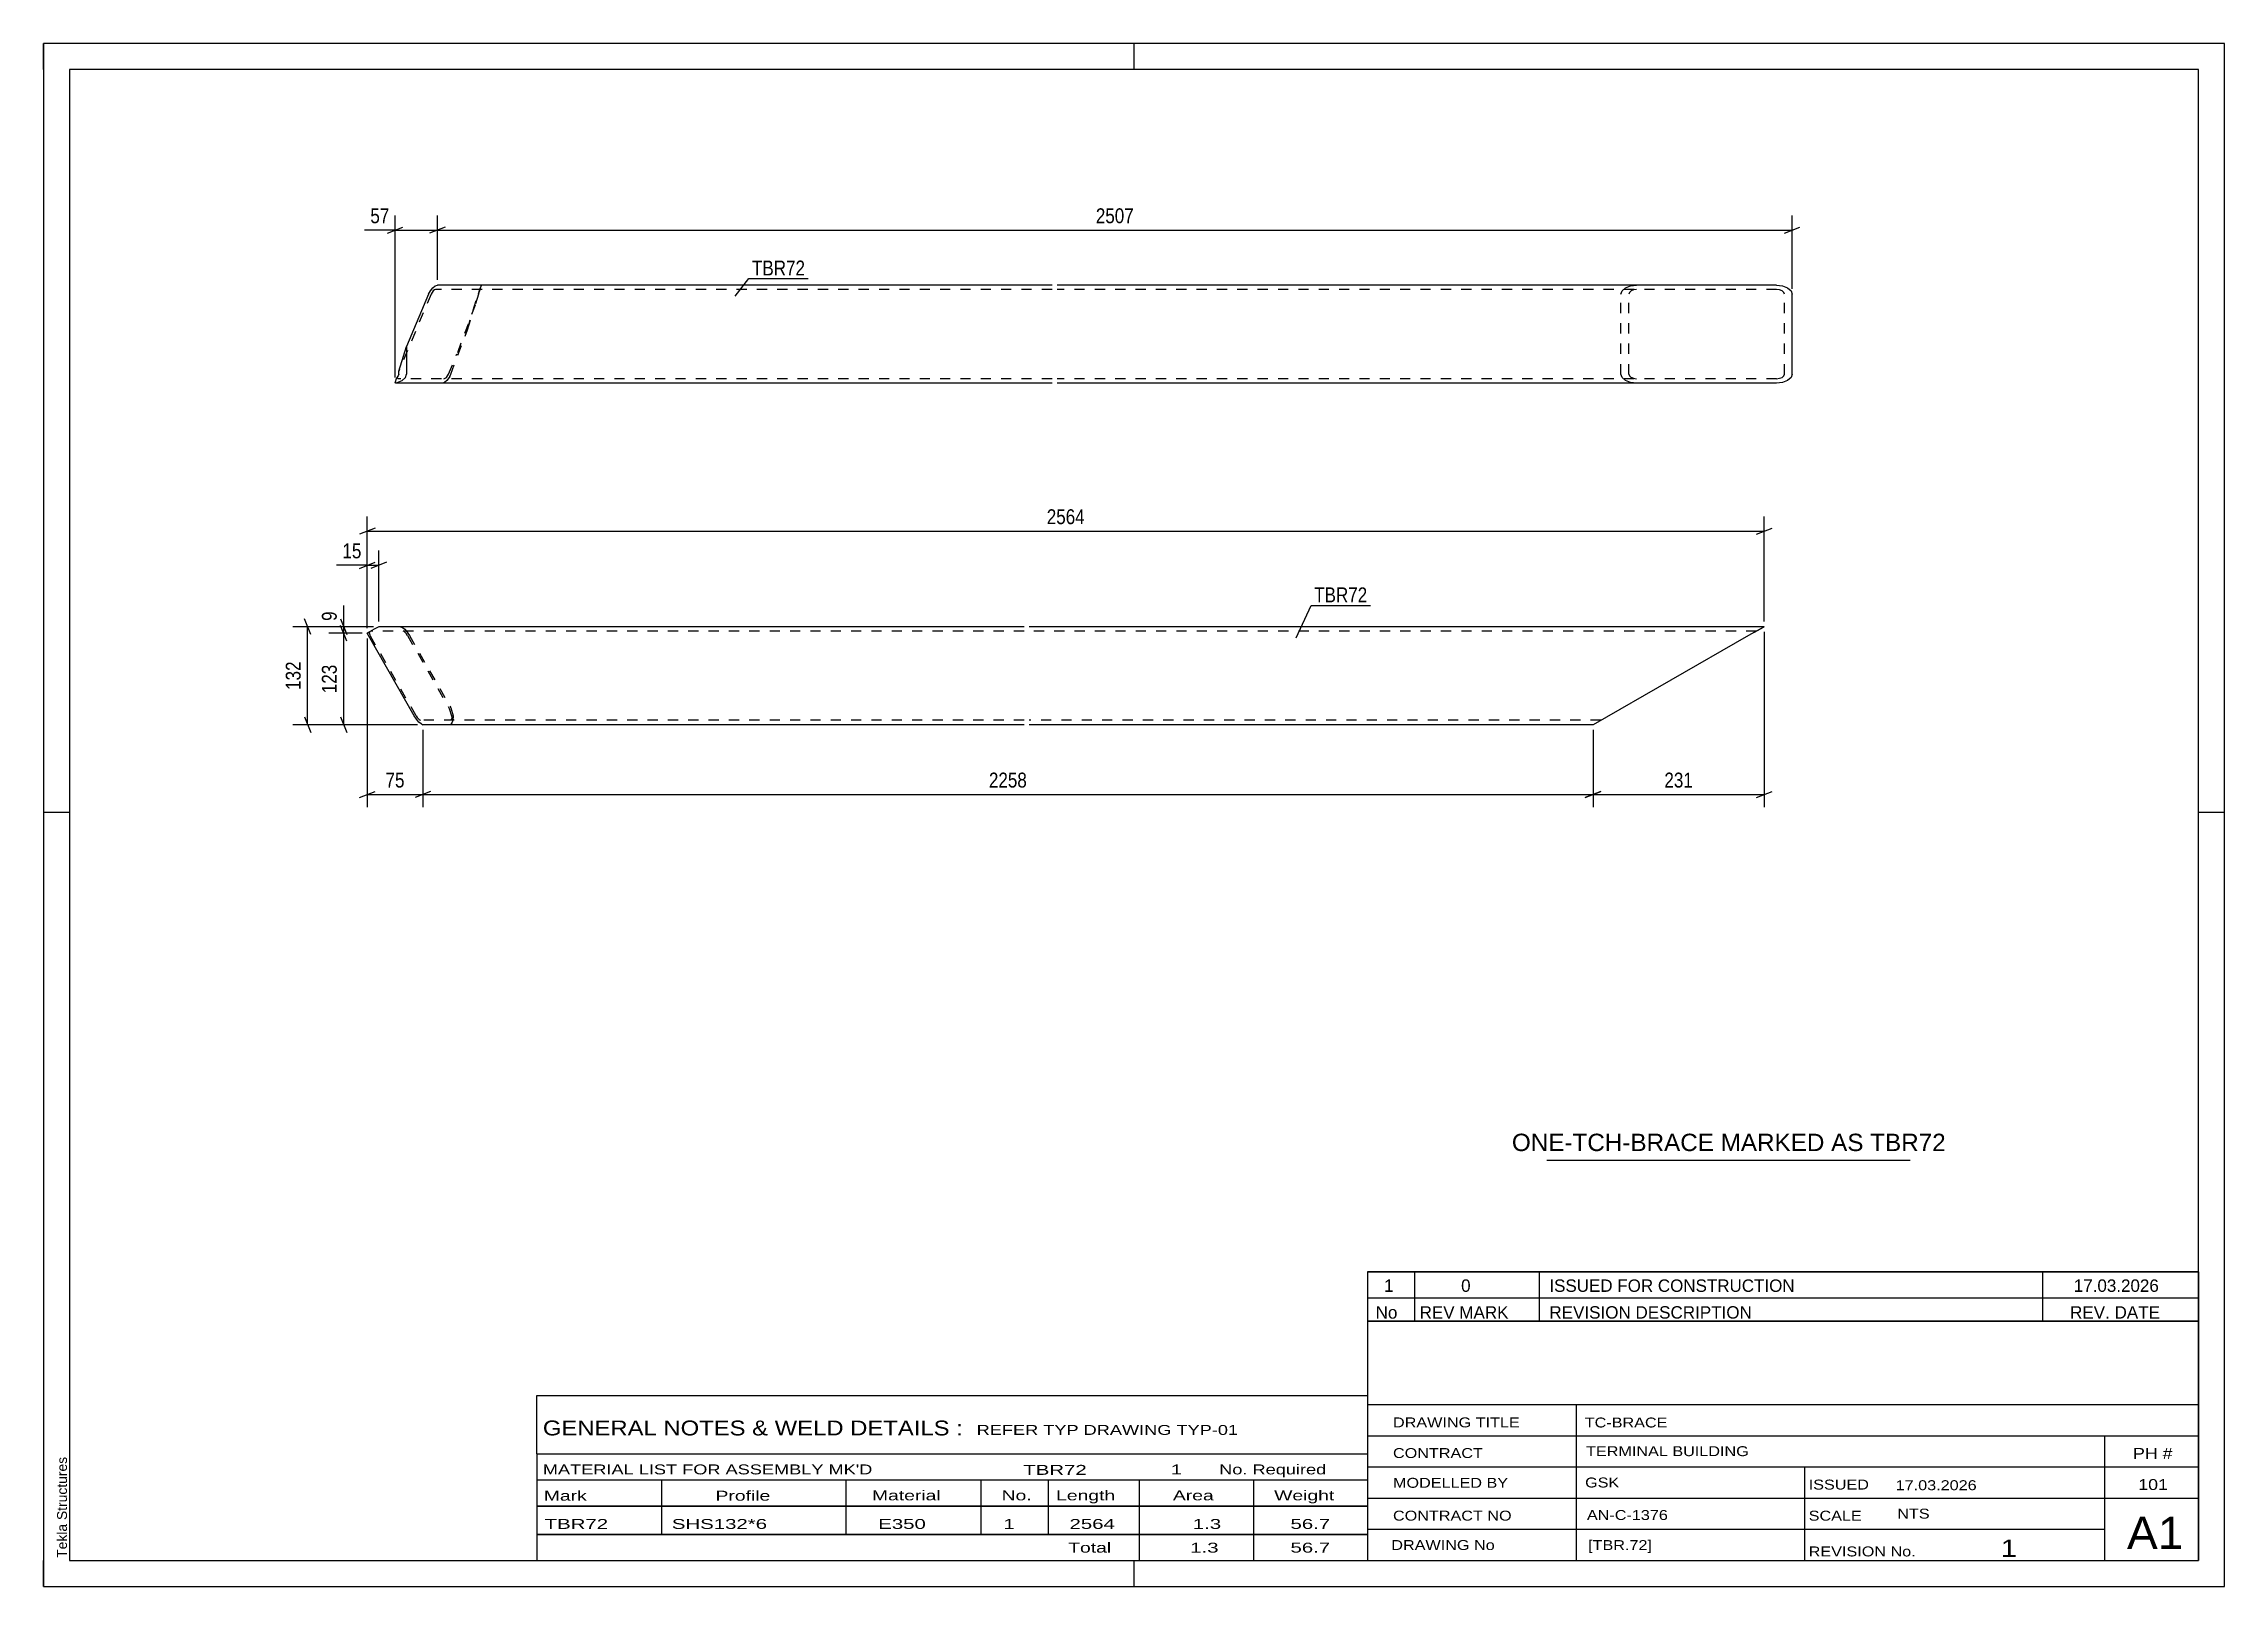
# Paper-space layout 'Layout1' of a CAD drawing. Header units: millimetres. Extents: x 0 to 420, y 0 to 297.
# The model-space entities are those that its viewports show. They can reach past a viewport. Long polylines and large blocks are cut down to what shows.
import ezdxf

# ---------------------------------------------------------------- set-up
doc = ezdxf.new("R2010")
doc.units = ezdxf.units.MM
doc.linetypes.add('DXK_LINE_DOT2', pattern=[3.9198, 1.9599, -1.9599])
doc.layers.add('Viewport layer', color=7, linetype='Continuous', plot=False)
doc.styles.add('Arial', font='ARIAL.TTF', dxfattribs={"height": 0.2})
doc.styles.add('Arial Narrow', font='ARIALN.TTF', dxfattribs={"height": 0.2})

# ---------------------------------------------------------------- blocks, each defined once
blk = doc.blocks.new('Unknown-580638740-1162')
at = {"color": 5, "linetype": 'Continuous'}
for p, q in [((420, 297), (0, 297)), ((0, 297), (0, 0)), ((0, 292), (0, 297)), ((210, 292), (210, 297)), ((420, 0), (420, 297)), ((415, 292), (5, 292)), ((5, 292), (5, 5)), ((415, 5), (415, 292)), ((5, 149), (0, 149)), ((420, 149), (415, 149)), ((0, 0), (0, 5)), ((5, 5), (415, 5)), ((210, 0), (210, 5)), ((0, 0), (420, 0))]:
    blk.add_line(p, q, dxfattribs=at)
at = {"color": 174, "linetype": 'Continuous', "style": 'Arial'}
blk.add_text('Tekla Structures', height=1.9102, rotation=90, dxfattribs=at).set_placement((4.5, 5.5))
blk = doc.blocks.new('Part-580638740-1309 - 1303')
at = {"color": 2, "linetype": 'Continuous'}
for p, q in [((63.66, 184.25), (62.33, 183.49)), ((62.55, 183.03), (62.33, 183.49)), ((71.37, 167.61), (62.55, 183.03)), ((64.53, 184.75), (63.66, 184.25)), ((188.83, 184.75), (64.53, 184.75)), ((331.38, 184.75), (189.83, 184.75)), ((328.38, 183.03), (298.4, 165.89)), ((331.38, 184.75), (328.38, 183.03)), ((71.8, 166.95), (71.37, 167.61)), ((72.27, 166.39), (71.8, 166.95)), ((72.72, 166.02), (72.27, 166.39)), ((72.85, 165.97), (72.72, 166.02)), ((72.85, 165.97), (73.03, 165.89)), ((188.83, 165.89), (73.03, 165.89)), ((298.4, 165.89), (189.83, 165.89))]:
    blk.add_line(p, q, dxfattribs=at)
at = {"color": 7, "linetype": 'DXK_LINE_DOT2'}
for p, q in [((62.33, 183.49), (62.67, 183.64)), ((62.67, 183.64), (62.73, 183.69)), ((62.67, 183.64), (62.75, 183.36)), ((62.73, 183.69), (62.92, 183.83)), ((62.75, 183.36), (62.91, 183.03)), ((71.73, 167.61), (62.91, 183.03)), ((188.83, 183.89), (63.03, 183.89)), ((68.76, 184.75), (69.11, 184.62)), ((69.11, 184.62), (69.55, 184.25)), ((69.42, 183.83), (69.25, 183.89)), ((69.64, 183.64), (69.42, 183.83)), ((69.55, 184.25), (70.02, 183.69)), ((69.88, 183.36), (69.64, 183.64)), ((70.1, 183.03), (69.88, 183.36)), ((70.02, 183.69), (70.45, 183.03)), ((70.1, 183.03), (78.13, 168.99)), ((70.45, 183.03), (78.4, 169.14)), ((329.88, 183.89), (189.83, 183.89)), ((331.15, 184.62), (328.38, 183.03)), ((78.13, 168.99), (78.57, 167.61)), ((78.4, 169.14), (78.89, 167.61)), ((71.73, 167.61), (71.94, 167.28)), ((71.94, 167.28), (72.18, 167)), ((72.18, 167), (72.4, 166.81)), ((72.4, 166.81), (72.58, 166.75)), ((188.83, 166.75), (72.58, 166.75)), ((78.28, 165.89), (78.49, 166.02)), ((78.47, 166.81), (78.36, 166.75)), ((78.57, 167), (78.47, 166.81)), ((78.69, 166.39), (78.49, 166.02)), ((78.57, 167.61), (78.65, 167.27)), ((78.65, 167.27), (78.57, 167)), ((78.86, 166.95), (78.69, 166.39)), ((78.86, 166.95), (78.93, 167.43)), ((78.93, 167.43), (78.89, 167.61)), ((299.9, 166.75), (189.83, 166.75)), ((299.9, 166.75), (300.01, 166.81))]:
    blk.add_line(p, q, dxfattribs=at)
blk = doc.blocks.new('Part-580638740-1271 - 1253')
at = {"color": 7, "linetype": 'DXK_LINE_DOT2'}
for p, q in [((74.63, 248.79), (68.42, 233.97)), ((74.81, 249.12), (74.63, 248.79)), ((75.03, 249.39), (74.81, 249.12)), ((75.26, 249.58), (75.03, 249.39)), ((75.48, 249.64), (75.26, 249.58)), ((194.21, 249.64), (75.48, 249.64)), ((81.62, 241.92), (83.66, 248.79)), ((83.75, 248.79), (83.12, 246.67)), ((83.87, 249.44), (83.66, 248.79)), ((83.85, 249.12), (83.75, 248.79)), ((83.95, 249.39), (83.85, 249.12)), ((84.08, 250), (83.87, 249.44)), ((83.95, 249.64), (84.04, 249.58)), ((84.04, 249.58), (83.95, 249.39)), ((84.04, 249.58), (84.32, 250.47)), ((84.24, 250.37), (84.08, 250)), ((84.32, 250.47), (84.24, 250.37)), ((84.28, 250.5), (84.32, 250.47)), ((333.77, 249.64), (195.21, 249.64)), ((303.78, 248.79), (304.01, 249.44)), ((303.78, 233.36), (303.78, 248.79)), ((304.01, 249.44), (304.66, 250)), ((304.66, 250), (305.63, 250.37)), ((305.4, 249.12), (305.28, 248.79)), ((305.28, 233.36), (305.28, 248.79)), ((305.72, 249.39), (305.4, 249.12)), ((305.63, 250.37), (306.78, 250.5)), ((306.21, 249.58), (305.72, 249.39)), ((306.78, 249.64), (306.21, 249.58)), ((334.34, 249.58), (333.77, 249.64)), ((334.83, 249.39), (334.34, 249.58)), ((335.15, 249.12), (334.83, 249.39)), ((335.26, 248.79), (335.15, 249.12)), ((335.26, 233.36), (335.26, 248.79)), ((83.12, 246.67), (79.59, 237.25)), ((81.62, 241.92), (83.12, 246.67)), ((78.41, 233.36), (81.62, 241.92)), ((77.96, 233.36), (79.59, 237.25)), ((68.05, 232.75), (68.13, 232.57)), ((68.13, 232.57), (68.29, 232.5)), ((194.21, 232.5), (68.29, 232.5)), ((77.18, 231.78), (76.75, 231.64)), ((77.11, 232.5), (77.33, 232.57)), ((77.66, 232.15), (77.18, 231.78)), ((77.33, 232.57), (77.57, 232.75)), ((77.57, 232.75), (77.79, 233.03)), ((78.1, 232.7), (77.66, 232.15)), ((77.79, 233.03), (77.96, 233.36)), ((78.24, 232.95), (78.1, 232.7)), ((78.24, 232.95), (78.41, 233.36)), ((333.77, 232.5), (195.21, 232.5)), ((304.01, 232.7), (303.78, 233.36)), ((304.66, 232.15), (304.01, 232.7)), ((305.63, 231.78), (304.66, 232.15)), ((305.28, 233.36), (305.4, 233.03)), ((305.4, 233.03), (305.72, 232.75)), ((306.78, 231.64), (305.63, 231.78)), ((305.72, 232.75), (305.85, 232.7)), ((305.85, 232.7), (306.21, 232.57)), ((306.21, 232.57), (306.78, 232.5)), ((333.77, 232.5), (334.34, 232.57)), ((334.34, 232.57), (334.83, 232.75)), ((334.83, 232.75), (335.15, 233.03)), ((335.15, 233.03), (335.26, 233.36))]:
    blk.add_line(p, q, dxfattribs=at)
at = {"color": 2, "linetype": 'Continuous'}
for p, q in [((74.14, 248.79), (69.92, 238.72)), ((74.14, 248.79), (74.49, 249.44)), ((74.49, 249.44), (74.94, 250)), ((74.94, 250), (75.41, 250.37)), ((75.41, 250.37), (75.84, 250.5)), ((194.21, 250.5), (75.84, 250.5)), ((333.77, 250.5), (195.21, 250.5)), ((333.77, 250.5), (334.91, 250.37)), ((334.91, 250.37), (335.89, 250)), ((335.89, 250), (336.54, 249.44)), ((336.54, 249.44), (336.76, 248.79)), ((336.76, 233.36), (336.76, 248.79)), ((68.42, 233.97), (69.92, 238.72)), ((69.92, 238.72), (69.92, 233.36)), ((67.71, 231.73), (68.05, 232.75)), ((67.71, 231.73), (68.07, 231.78)), ((67.93, 231.64), (67.71, 231.73)), ((194.21, 231.64), (67.93, 231.64)), ((68.3, 233.03), (68.05, 232.75)), ((68.07, 231.78), (69.04, 232.15)), ((68.42, 233.36), (68.3, 233.03)), ((68.42, 233.36), (68.42, 233.97)), ((69.04, 232.15), (69.69, 232.7)), ((69.69, 232.7), (69.92, 233.36)), ((333.77, 231.64), (195.21, 231.64)), ((334.91, 231.78), (333.77, 231.64)), ((335.89, 232.15), (334.91, 231.78)), ((336.54, 232.7), (335.89, 232.15)), ((336.76, 233.36), (336.54, 232.7))]:
    blk.add_line(p, q, dxfattribs=at)
blk = doc.blocks.new('StraightDimension-580638740-1360 - 1303')
at = {"color": 7, "linetype": 'Continuous'}
for p, q in [((62.33, 182.49), (62.33, 150.04)), ((73.03, 164.89), (73.03, 150.04)), ((60.83, 151.84), (63.83, 153.04)), ((62.33, 152.44), (73.03, 152.44)), ((74.53, 153.04), (71.53, 151.84))]:
    blk.add_line(p, q, dxfattribs=at)
at = {"color": 0}
blk.add_wipeout([(70.11, 153.19), (70.11, 157.39), (65.25, 157.39), (65.25, 153.19)], dxfattribs=at)
at = {"color": 3, "style": 'Arial Narrow'}
blk.add_text('75', height=2.863, dxfattribs=at).set_placement((65.85, 153.79))
blk = doc.blocks.new('StraightDimension-580638740-1664 - 1303')
at = {"color": 7, "linetype": 'Continuous'}
for p, q in [((58.4, 181.99), (57.2, 184.99)), ((61.33, 183.49), (54.95, 183.49)), ((57.8, 165.89), (57.8, 183.49)), ((72.03, 165.89), (54.95, 165.89)), ((57.2, 167.39), (58.4, 164.39))]:
    blk.add_line(p, q, dxfattribs=at)
at = {"color": 0}
blk.add_wipeout([(57.05, 178.03), (52.85, 178.03), (52.85, 171.35), (57.05, 171.35)], dxfattribs=at)
at = {"color": 3, "style": 'Arial Narrow'}
blk.add_text('123', height=2.863, rotation=90.0002, dxfattribs=at).set_placement((56.45, 171.95))
blk = doc.blocks.new('StraightDimension-580638740-1361 - 1303')
at = {"color": 7, "linetype": 'Continuous'}
for p, q in [((73.03, 164.89), (73.03, 150.04)), ((298.4, 164.89), (298.4, 150.04)), ((74.53, 153.04), (71.53, 151.84)), ((73.03, 152.44), (298.4, 152.44)), ((296.9, 151.84), (299.9, 153.04))]:
    blk.add_line(p, q, dxfattribs=at)
at = {"color": 0}
blk.add_wipeout([(189.97, 153.19), (189.97, 157.39), (181.46, 157.39), (181.46, 153.19)], dxfattribs=at)
at = {"color": 3, "style": 'Arial Narrow'}
blk.add_text('2258', height=2.863, dxfattribs=at).set_placement((182.06, 153.79))
blk = doc.blocks.new('StraightDimension-580638740-1341 - 1303')
at = {"color": 7, "linetype": 'Continuous'}
for p, q in [((51.45, 183.25), (50.25, 186.25)), ((63.53, 184.75), (48, 184.75)), ((50.85, 165.89), (50.85, 184.75)), ((72.03, 165.89), (48, 165.89)), ((50.25, 167.39), (51.45, 164.39))]:
    blk.add_line(p, q, dxfattribs=at)
at = {"color": 0}
blk.add_wipeout([(50.1, 178.66), (45.9, 178.66), (45.9, 171.98), (50.1, 171.98)], dxfattribs=at)
at = {"color": 3, "style": 'Arial Narrow'}
blk.add_text('132', height=2.863, rotation=90.0002, dxfattribs=at).set_placement((49.5, 172.58))
blk = doc.blocks.new('StraightDimension-580638740-1374 - 1303')
at = {"color": 7, "linetype": 'Continuous'}
for p, q in [((331.38, 183.75), (331.38, 150.04)), ((298.4, 164.89), (298.4, 150.04)), ((299.9, 153.04), (296.9, 151.84)), ((298.4, 152.44), (331.38, 152.44)), ((329.88, 151.84), (332.88, 153.04))]:
    blk.add_line(p, q, dxfattribs=at)
at = {"color": 0}
blk.add_wipeout([(318.23, 153.19), (318.23, 157.39), (311.55, 157.39), (311.55, 153.19)], dxfattribs=at)
at = {"color": 3, "style": 'Arial Narrow'}
blk.add_text('231', height=2.863, dxfattribs=at).set_placement((312.15, 153.79))
blk = doc.blocks.new('StraightDimension-580638740-1621 - 1303')
at = {"color": 7, "linetype": 'Continuous'}
for p, q in [((62.33, 184.49), (62.33, 199.42)), ((64.53, 185.75), (64.53, 199.42)), ((60.83, 195.97), (63.83, 197.17)), ((62.33, 196.57), (64.53, 196.57)), ((66.03, 197.17), (63.03, 195.97))]:
    blk.add_line(p, q, dxfattribs=at)
at = {"color": 0}
blk.add_wipeout([(61.8, 197.32), (61.8, 201.52), (56.95, 201.52), (56.95, 197.32)], dxfattribs=at)
at = {"color": 7, "linetype": 'Continuous'}
blk.add_line((62.33, 196.57), (56.42, 196.57), dxfattribs=at)
blk.add_line((62.33, 196.57), (56.42, 196.57), dxfattribs=at)
at = {"color": 3, "style": 'Arial Narrow'}
blk.add_text('15', height=2.863, dxfattribs=at).set_placement((57.55, 197.92))
blk = doc.blocks.new('StraightDimension-580638740-1645 - 1303')
at = {"color": 7, "linetype": 'Continuous'}
for p, q in [((62.33, 184.49), (62.33, 205.99)), ((331.38, 185.75), (331.38, 205.99)), ((63.83, 203.74), (60.83, 202.54)), ((62.33, 203.14), (331.38, 203.14)), ((329.88, 202.54), (332.88, 203.74))]:
    blk.add_line(p, q, dxfattribs=at)
at = {"color": 0}
blk.add_wipeout([(201.11, 203.89), (201.11, 208.09), (192.6, 208.09), (192.6, 203.89)], dxfattribs=at)
at = {"color": 3, "style": 'Arial Narrow'}
blk.add_text('2564', height=2.863, dxfattribs=at).set_placement((193.2, 204.49))
blk = doc.blocks.new('StraightDimension-580638740-1663 - 1303')
at = {"color": 7, "linetype": 'Continuous'}
for p, q in [((57.2, 186.25), (58.4, 183.25)), ((58.4, 181.99), (57.2, 184.99)), ((63.53, 184.75), (54.95, 184.75)), ((61.33, 183.49), (54.95, 183.49)), ((57.8, 183.49), (57.8, 184.75))]:
    blk.add_line(p, q, dxfattribs=at)
at = {"color": 0}
blk.add_wipeout([(57.05, 188.3), (52.85, 188.3), (52.85, 185.27), (57.05, 185.27)], dxfattribs=at)
at = {"color": 7, "linetype": 'Continuous'}
blk.add_line((57.8, 184.75), (57.8, 188.83), dxfattribs=at)
blk.add_line((57.8, 184.75), (57.8, 188.83), dxfattribs=at)
at = {"color": 3, "style": 'Arial Narrow'}
blk.add_text('9', height=2.86, rotation=90.0002, dxfattribs=at).set_placement((56.45, 185.87))
blk = doc.blocks.new('StraightDimension-580638740-1654 - 1253')
at = {"color": 7, "linetype": 'Continuous'}
for p, q in [((77.34, 261.68), (74.34, 260.48)), ((75.84, 251.5), (75.84, 263.93)), ((75.84, 261.08), (336.76, 261.08)), ((335.26, 260.48), (338.26, 261.68)), ((336.76, 249.79), (336.76, 263.93))]:
    blk.add_line(p, q, dxfattribs=at)
at = {"color": 0}
blk.add_wipeout([(210.56, 261.83), (210.56, 266.03), (202.05, 266.03), (202.05, 261.83)], dxfattribs=at)
at = {"color": 3, "style": 'Arial Narrow'}
blk.add_text('2507', height=2.863, dxfattribs=at).set_placement((202.65, 262.43))
blk = doc.blocks.new('StraightDimension-580638740-1655 - 1253')
at = {"color": 7, "linetype": 'Continuous'}
for p, q in [((66.21, 260.48), (69.21, 261.68)), ((67.71, 232.73), (67.71, 263.93)), ((67.71, 261.08), (75.84, 261.08)), ((77.34, 261.68), (74.34, 260.48)), ((75.84, 251.5), (75.84, 263.93))]:
    blk.add_line(p, q, dxfattribs=at)
at = {"color": 0}
blk.add_wipeout([(67.19, 261.83), (67.19, 266.03), (62.33, 266.03), (62.33, 261.83)], dxfattribs=at)
at = {"color": 7, "linetype": 'Continuous'}
blk.add_line((67.71, 261.08), (61.81, 261.08), dxfattribs=at)
blk.add_line((67.71, 261.08), (61.81, 261.08), dxfattribs=at)
at = {"color": 3, "style": 'Arial Narrow'}
blk.add_text('57', height=2.863, dxfattribs=at).set_placement((62.93, 262.43))
blk = doc.blocks.new('Unknown-580638740-1792')
at = {"color": 7, "linetype": 'Continuous'}
for p, q in [((255, 60.55), (415, 60.55)), ((415, 60.55), (255, 60.55)), ((255, 60.55), (255, 55.55)), ((264, 60.55), (264, 55.55)), ((288, 60.55), (288, 55.55)), ((385, 60.55), (385, 55.55)), ((415, 60.55), (415, 55.55)), ((255, 55.55), (415, 55.55)), ((255, 55.55), (255, 51.05)), ((255, 55.55), (415, 55.55)), ((264, 55.55), (264, 51.05)), ((288, 55.55), (288, 51.05)), ((385, 55.55), (385, 51.05)), ((415, 55.55), (415, 51.05)), ((415, 51.05), (255, 51.05))]:
    blk.add_line(p, q, dxfattribs=at)
at = {"color": 7, "linetype": 'Continuous', "style": 'Arial Narrow'}
for s, height, width, p in [('1', 2.39, 1.196471, (258.16, 56.7)), ('0', 2.39, 1.196471, (273, 56.7)), ('ISSUED FOR CONSTRUCTION', 2.3861, 1.196471, (290, 56.7)), ('17.03.2026', 2.386, 1.196471, (391, 56.7)), ('No', 2.386, 1.2, (256.54, 51.55)), ('REV MARK', 2.386, 1.2, (265, 51.55)), ('REVISION DESCRIPTION', 2.3861, 1.2, (290, 51.55)), ('REV. DATE', 2.386, 1.2, (390.28, 51.55))]:
    blk.add_text(s, height=height, dxfattribs=dict(at, width=width)).set_placement(p)
blk = doc.blocks.new('Unknown-580638740-1791')
at = {"color": 7, "linetype": 'Continuous'}
for p, q in [((255, 51.05), (255, 5)), ((255, 51.05), (415, 51.05)), ((415, 51), (415, 5)), ((255, 35), (415, 35)), ((295.14, 35), (295.14, 5)), ((255, 29), (415, 29)), ((397, 5.05), (397, 29.05)), ((255, 23), (415, 23)), ((339.14, 23), (339.14, 5)), ((255, 17), (415, 17)), ((255, 11), (397, 11)), ((255, 5), (415, 5))]:
    blk.add_line(p, q, dxfattribs=at)
at = {"color": 7, "style": 'Arial Narrow'}
for s, height, width, p in [('DRAWING TITLE', 1.9089, 1.425378, (259.88, 30.61)), ('TC-BRACE', 1.909, 1.425378, (296.81, 30.59)), ('CONTRACT', 1.909, 1.425378, (259.88, 24.71)), ('TERMINAL BUILDING', 1.9089, 1.425378, (297.06, 25.07)), ('MODELLED BY', 1.9089, 1.425378, (259.88, 18.98)), ('GSK', 1.909, 1.425378, (296.88, 19.04)), ('ISSUED', 1.909, 1.425378, (339.94, 18.64)), ('17.03.2026', 1.909, 1.425378, (356.69, 18.52)), ('CONTRACT NO', 1.9089, 1.425378, (259.88, 12.66)), ('AN-C-1376', 1.909, 1.425378, (297.23, 12.78)), ('SCALE', 1.909, 1.425378, (339.94, 12.65)), ('A1', 6.204, 1.25, (401.24, 7.2)), ('DRAWING No', 1.909, 1.425378, (259.56, 7)), ('[TBR.72]', 1.909, 1.425378, (297.46, 6.99)), ('1', 3.34, 1.5, (376.91, 5.68)), ('REVISION No.', 1.9089, 1.425378, (339.94, 5.77))]:
    blk.add_text(s, height=height, dxfattribs=dict(at, width=width)).set_placement(p)
at = {"color": 7, "linetype": 'Continuous', "style": 'Arial Narrow'}
for s, height, width, p in [('PH #', 2.1, 1.42538, (402.4, 24.55)), ('101', 2.1, 1.42538, (403.41, 18.55)), ('NTS', 1.909, 1.425378, (357, 13.05))]:
    blk.add_text(s, height=height, dxfattribs=dict(at, width=width)).set_placement(p)
blk = doc.blocks.new('Unknown-580638740-1793')
at = {"color": 7, "linetype": 'Continuous'}
for p, q in [((95, 36.75), (255, 36.75)), ((95, 25.5), (95, 36.75)), ((255, 36.75), (255, 25.5)), ((95, 25.5), (255, 25.5)), ((95, 25.5), (95, 20.5)), ((255, 25.5), (255, 20.5)), ((95, 20.5), (255, 20.5)), ((95, 20.5), (95, 15.5)), ((119, 20.5), (119, 15.5)), ((154.5, 20.5), (154.5, 15.5)), ((180.5, 20.5), (180.5, 15.5)), ((193.5, 20.5), (193.5, 15.5)), ((211, 20.5), (211, 15.5)), ((233, 20.5), (233, 15.5)), ((255, 20.5), (255, 15.5)), ((95, 15.5), (255, 15.5)), ((95, 15.45), (95, 10.05)), ((95, 15.45), (255, 15.45)), ((119, 15.5), (119, 10)), ((154.5, 15.5), (154.5, 10)), ((180.5, 15.5), (180.5, 10)), ((193.5, 15.5), (193.5, 10)), ((211, 15.5), (211, 10)), ((233, 15.5), (233, 10)), ((255, 15.45), (255, 10.05)), ((95, 10.05), (255, 10.05)), ((95, 10), (255, 10)), ((95, 10), (95, 5)), ((211, 10), (211, 5)), ((233, 10), (233, 5)), ((255, 10), (255, 5)), ((95, 5), (255, 5))]:
    blk.add_line(p, q, dxfattribs=at)
at = {"color": 7, "style": 'Arial Narrow'}
for s, height, width, p in [('GENERAL NOTES & WELD DETAILS :', 2.8633, 1.4, (96.15, 29.06)), ('REFER TYP DRAWING TYP-01', 1.9089, 1.6, (179.7, 29.16)), ("MATERIAL LIST FOR ASSEMBLY MK'D", 1.9089, 1.6, (96.15, 21.56)), ('TBR72', 1.909, 1.794707, (188.68, 21.47)), ('1', 1.91, 1.794707, (217.08, 21.56)), ('No. Required', 1.9089, 1.6, (226.41, 21.56)), ('Mark', 1.909, 1.7, (96.34, 16.5)), ('Profile', 1.909, 1.7, (129.41, 16.5)), ('Material', 1.909, 1.7, (159.54, 16.56)), ('No.', 1.909, 1.7, (184.5, 16.56)), ('Length', 1.909, 1.7, (195, 16.56)), ('Area', 1.909, 1.7, (217.5, 16.56)), ('Weight', 1.909, 1.7, (237, 16.56))]:
    blk.add_text(s, height=height, dxfattribs=dict(at, width=width)).set_placement(p)
at = {"color": 7, "linetype": 'Continuous', "style": 'Arial Narrow'}
for s, height, width, p in [('TBR72', 1.909, 1.794707, (96.5, 11.06)), ('SHS132*6', 1.909, 1.794707, (121, 11.06)), ('E350', 1.909, 1.794707, (160.74, 11.06)), ('1', 1.91, 1.794707, (184.86, 11.06)), ('2564', 1.909, 1.794707, (197.58, 11.06)), ('1.3', 1.909, 1.794707, (221.32, 11.06)), ('56.7', 1.909, 1.794707, (240.14, 11.06)), ('Total', 1.909, 1.7, (197.33, 6.5)), ('1.3', 1.909, 1.794707, (220.83, 6.5)), ('56.7', 1.909, 1.794707, (240.14, 6.5))]:
    blk.add_text(s, height=height, dxfattribs=dict(at, width=width)).set_placement(p)
blk = doc.blocks.new('Unknown-580638740-1794')
at = {"color": 7, "linetype": 'Continuous'}
blk.add_line((289.5, 82.05), (359.5, 82.05), dxfattribs=at)
at = {"color": 7, "style": 'Arial'}
blk.add_text('ONE-TCH-BRACE MARKED AS TBR72', height=3.3428, dxfattribs=at).set_placement((282.78, 83.8))
blk = doc.blocks.new('Mark-580638740-1305 - 1303')
at = {"color": 0}
blk.add_wipeout([(254.93, 189.45), (254.93, 192.45), (244.7, 192.45), (244.7, 189.45)], dxfattribs=at)
blk.add_wipeout([(254.93, 189.45), (254.93, 192.45), (244.7, 192.45), (244.7, 189.45)], dxfattribs=at)
at = {"color": 30, "linetype": 'Continuous'}
for p, q in [((241.21, 182.59), (244.1, 188.85)), ((244.1, 188.85), (255.53, 188.85))]:
    blk.add_line(p, q, dxfattribs=at)
at = {"color": 3, "style": 'Arial Narrow'}
blk.add_text('TBR72', height=2.863, dxfattribs=at).set_placement((244.7, 189.45))
blk = doc.blocks.new('Mark-580638740-1266 - 1253')
at = {"color": 0}
blk.add_wipeout([(146.66, 252.37), (146.66, 255.37), (136.43, 255.37), (136.43, 252.37)], dxfattribs=at)
blk.add_wipeout([(146.66, 252.37), (146.66, 255.37), (136.43, 255.37), (136.43, 252.37)], dxfattribs=at)
at = {"color": 30, "linetype": 'Continuous'}
for p, q in [((133.18, 248.36), (135.83, 251.77)), ((135.83, 251.77), (147.26, 251.77))]:
    blk.add_line(p, q, dxfattribs=at)
at = {"color": 3, "style": 'Arial Narrow'}
blk.add_text('TBR72', height=2.863, dxfattribs=at).set_placement((136.43, 252.37))

msp = doc.modelspace()

# ---------------------------------------------------------------- block references
for name in ['Unknown-580638740-1162', 'Part-580638740-1271 - 1253', 'Part-580638740-1309 - 1303', 'Unknown-580638740-1794', 'Unknown-580638740-1792', 'Unknown-580638740-1791', 'Unknown-580638740-1793']:
    msp.add_blockref(name, (0, 0))

# ---------------------------------------------------------------- next in the draw order: block references
for name in ['StraightDimension-580638740-1654 - 1253', 'StraightDimension-580638740-1360 - 1303']:
    msp.add_blockref(name, (0, 0))

# ---------------------------------------------------------------- next in the draw order: block references
for name in ['StraightDimension-580638740-1655 - 1253', 'Mark-580638740-1266 - 1253', 'StraightDimension-580638740-1664 - 1303']:
    msp.add_blockref(name, (0, 0))

# ---------------------------------------------------------------- next in the draw order: block references
msp.add_blockref('StraightDimension-580638740-1361 - 1303', (0, 0))

# ---------------------------------------------------------------- next in the draw order: block references
for name in ['StraightDimension-580638740-1341 - 1303', 'StraightDimension-580638740-1374 - 1303']:
    msp.add_blockref(name, (0, 0))

# ---------------------------------------------------------------- next in the draw order: block references
msp.add_blockref('StraightDimension-580638740-1621 - 1303', (0, 0))

# ---------------------------------------------------------------- next in the draw order: block references
msp.add_blockref('StraightDimension-580638740-1645 - 1303', (0, 0))

# ---------------------------------------------------------------- next in the draw order: block references
for name in ['Mark-580638740-1305 - 1303', 'StraightDimension-580638740-1663 - 1303']:
    msp.add_blockref(name, (0, 0))

psp = doc.layouts.get("Layout1")

# ---------------------------------------------------------------- viewports
at = {"layer": 'Viewport layer', "view_target_point": (210, 148.5)}
psp.add_viewport(center=(210, 148.5), size=(420, 297), view_center_point=(0, 0), view_height=297, dxfattribs=at)

doc.saveas('drawing.dxf')
